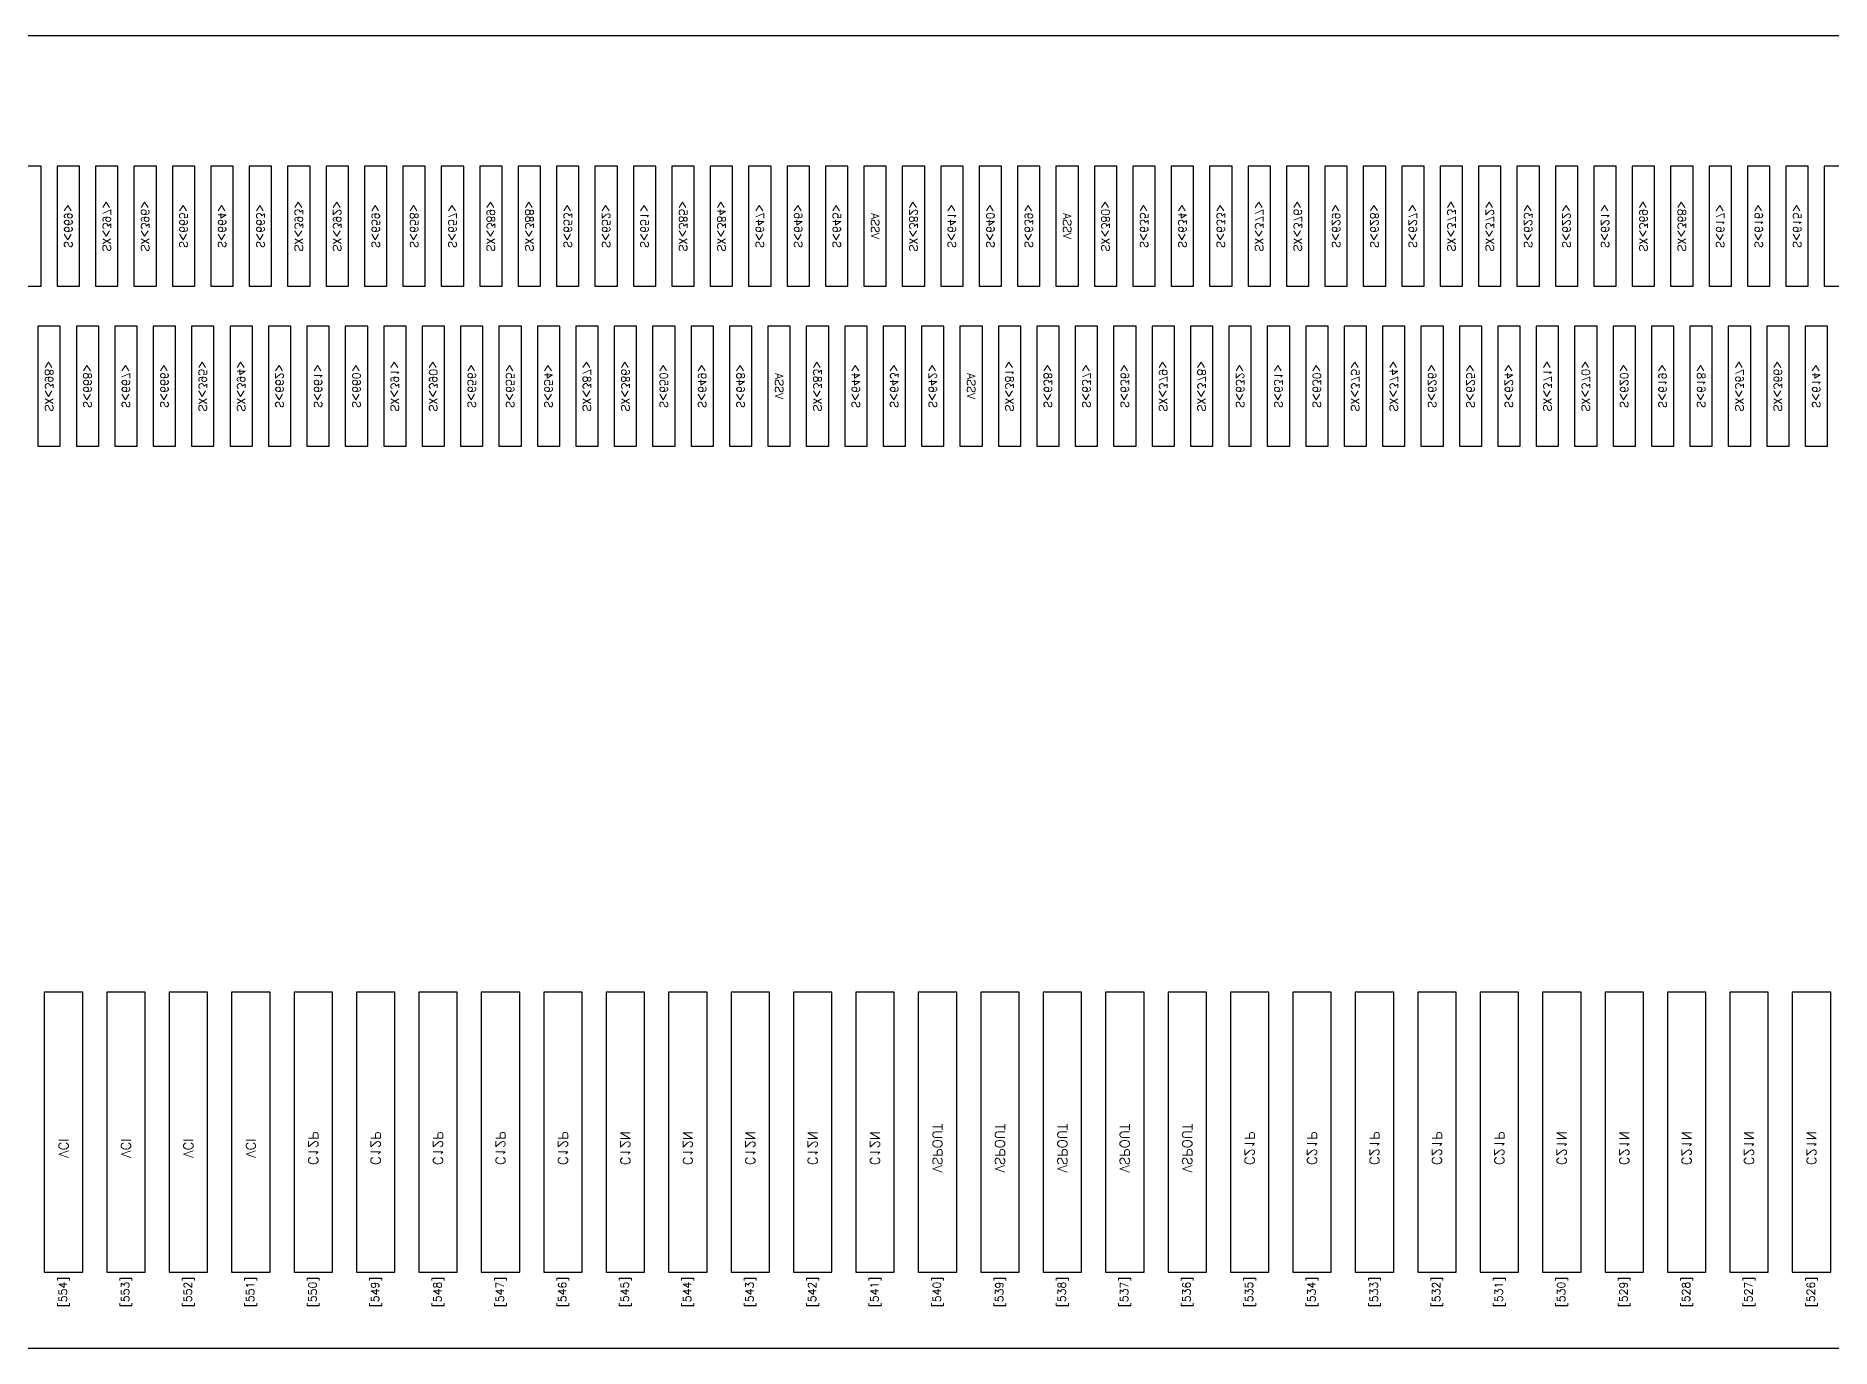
# Model space of a CAD drawing. Header units: millimetres. Extents: x 1862 to 2439, y 367 to 860.
# Drawn here: x 2048.594 to 2049.715, y 557.223 to 558.043 of the extents above; entities that cross this region are included whole.
import ezdxf
from ezdxf.enums import TextEntityAlignment as Align

# ---------------------------------------------------------------- set-up
doc = ezdxf.new("R2010")
doc.units = ezdxf.units.MM
doc.layers.add('标 注', color=3, linetype='Continuous')
doc.styles.get("Standard").update_dxf_attribs({"font": 'txt', "bigfont": 'gbcbig.shx'})

# ---------------------------------------------------------------- blocks, each defined once
blk = doc.blocks.new('LCD')
at = {"color": 6}
for points in [[(7384.9624, -537.3052), (7409.9624, -537.3052), (7409.9624, -536.4852), (7384.9624, -536.4852)], [(7388.2694, -536.6415), (7388.2834, -536.6415), (7388.2834, -536.5665), (7388.2694, -536.5665)], [(7388.2694, -536.6415), (7388.2834, -536.6415), (7388.2834, -536.5665), (7388.2694, -536.5665)], [(7388.2934, -536.6415), (7388.3074, -536.6415), (7388.3074, -536.5665), (7388.2934, -536.5665)], [(7388.2934, -536.6415), (7388.3074, -536.6415), (7388.3074, -536.5665), (7388.2934, -536.5665)], [(7388.3174, -536.6415), (7388.3314, -536.6415), (7388.3314, -536.5665), (7388.3174, -536.5665)], [(7388.3174, -536.6415), (7388.3314, -536.6415), (7388.3314, -536.5665), (7388.3174, -536.5665)], [(7388.3414, -536.6415), (7388.3554, -536.6415), (7388.3554, -536.5665), (7388.3414, -536.5665)], [(7388.3414, -536.6415), (7388.3554, -536.6415), (7388.3554, -536.5665), (7388.3414, -536.5665)], [(7388.3654, -536.6415), (7388.3794, -536.6415), (7388.3794, -536.5665), (7388.3654, -536.5665)], [(7388.3654, -536.6415), (7388.3794, -536.6415), (7388.3794, -536.5665), (7388.3654, -536.5665)], [(7388.3894, -536.6415), (7388.4034, -536.6415), (7388.4034, -536.5665), (7388.3894, -536.5665)], [(7388.3894, -536.6415), (7388.4034, -536.6415), (7388.4034, -536.5665), (7388.3894, -536.5665)], [(7388.4134, -536.6415), (7388.4274, -536.6415), (7388.4274, -536.5665), (7388.4134, -536.5665)], [(7388.4134, -536.6415), (7388.4274, -536.6415), (7388.4274, -536.5665), (7388.4134, -536.5665)], [(7388.4374, -536.6415), (7388.4514, -536.6415), (7388.4514, -536.5665), (7388.4374, -536.5665)], [(7388.4374, -536.6415), (7388.4514, -536.6415), (7388.4514, -536.5665), (7388.4374, -536.5665)], [(7388.4614, -536.6415), (7388.4754, -536.6415), (7388.4754, -536.5665), (7388.4614, -536.5665)], [(7388.4614, -536.6415), (7388.4754, -536.6415), (7388.4754, -536.5665), (7388.4614, -536.5665)], [(7388.4854, -536.6415), (7388.4994, -536.6415), (7388.4994, -536.5665), (7388.4854, -536.5665)], [(7388.4854, -536.6415), (7388.4994, -536.6415), (7388.4994, -536.5665), (7388.4854, -536.5665)], [(7388.5094, -536.6415), (7388.5234, -536.6415), (7388.5234, -536.5665), (7388.5094, -536.5665)], [(7388.5094, -536.6415), (7388.5234, -536.6415), (7388.5234, -536.5665), (7388.5094, -536.5665)], [(7388.5334, -536.6415), (7388.5474, -536.6415), (7388.5474, -536.5665), (7388.5334, -536.5665)], [(7388.5334, -536.6415), (7388.5474, -536.6415), (7388.5474, -536.5665), (7388.5334, -536.5665)], [(7388.5574, -536.6415), (7388.5714, -536.6415), (7388.5714, -536.5665), (7388.5574, -536.5665)], [(7388.5574, -536.6415), (7388.5714, -536.6415), (7388.5714, -536.5665), (7388.5574, -536.5665)], [(7388.5814, -536.6415), (7388.5954, -536.6415), (7388.5954, -536.5665), (7388.5814, -536.5665)], [(7388.5814, -536.6415), (7388.5954, -536.6415), (7388.5954, -536.5665), (7388.5814, -536.5665)], [(7388.6054, -536.6415), (7388.6194, -536.6415), (7388.6194, -536.5665), (7388.6054, -536.5665)], [(7388.6054, -536.6415), (7388.6194, -536.6415), (7388.6194, -536.5665), (7388.6054, -536.5665)], [(7388.6294, -536.6415), (7388.6434, -536.6415), (7388.6434, -536.5665), (7388.6294, -536.5665)], [(7388.6294, -536.6415), (7388.6434, -536.6415), (7388.6434, -536.5665), (7388.6294, -536.5665)], [(7388.6534, -536.6415), (7388.6674, -536.6415), (7388.6674, -536.5665), (7388.6534, -536.5665)], [(7388.6534, -536.6415), (7388.6674, -536.6415), (7388.6674, -536.5665), (7388.6534, -536.5665)], [(7388.6774, -536.6415), (7388.6914, -536.6415), (7388.6914, -536.5665), (7388.6774, -536.5665)], [(7388.6774, -536.6415), (7388.6914, -536.6415), (7388.6914, -536.5665), (7388.6774, -536.5665)], [(7388.7014, -536.6415), (7388.7154, -536.6415), (7388.7154, -536.5665), (7388.7014, -536.5665)], [(7388.7014, -536.6415), (7388.7154, -536.6415), (7388.7154, -536.5665), (7388.7014, -536.5665)], [(7388.7254, -536.6415), (7388.7394, -536.6415), (7388.7394, -536.5665), (7388.7254, -536.5665)], [(7388.7254, -536.6415), (7388.7394, -536.6415), (7388.7394, -536.5665), (7388.7254, -536.5665)], [(7388.7494, -536.6415), (7388.7634, -536.6415), (7388.7634, -536.5665), (7388.7494, -536.5665)], [(7388.7494, -536.6415), (7388.7634, -536.6415), (7388.7634, -536.5665), (7388.7494, -536.5665)], [(7388.7734, -536.6415), (7388.7874, -536.6415), (7388.7874, -536.5665), (7388.7734, -536.5665)], [(7388.7734, -536.6415), (7388.7874, -536.6415), (7388.7874, -536.5665), (7388.7734, -536.5665)], [(7388.7974, -536.6415), (7388.8114, -536.6415), (7388.8114, -536.5665), (7388.7974, -536.5665)], [(7388.7974, -536.6415), (7388.8114, -536.6415), (7388.8114, -536.5665), (7388.7974, -536.5665)], [(7388.8214, -536.6415), (7388.8354, -536.6415), (7388.8354, -536.5665), (7388.8214, -536.5665)], [(7388.8214, -536.6415), (7388.8354, -536.6415), (7388.8354, -536.5665), (7388.8214, -536.5665)], [(7388.8454, -536.6415), (7388.8594, -536.6415), (7388.8594, -536.5665), (7388.8454, -536.5665)], [(7388.8454, -536.6415), (7388.8594, -536.6415), (7388.8594, -536.5665), (7388.8454, -536.5665)], [(7388.8694, -536.6415), (7388.8834, -536.6415), (7388.8834, -536.5665), (7388.8694, -536.5665)], [(7388.8694, -536.6415), (7388.8834, -536.6415), (7388.8834, -536.5665), (7388.8694, -536.5665)], [(7388.8934, -536.6415), (7388.9074, -536.6415), (7388.9074, -536.5665), (7388.8934, -536.5665)], [(7388.8934, -536.6415), (7388.9074, -536.6415), (7388.9074, -536.5665), (7388.8934, -536.5665)], [(7388.9174, -536.6415), (7388.9314, -536.6415), (7388.9314, -536.5665), (7388.9174, -536.5665)], [(7388.9174, -536.6415), (7388.9314, -536.6415), (7388.9314, -536.5665), (7388.9174, -536.5665)], [(7388.9414, -536.6415), (7388.9554, -536.6415), (7388.9554, -536.5665), (7388.9414, -536.5665)], [(7388.9414, -536.6415), (7388.9554, -536.6415), (7388.9554, -536.5665), (7388.9414, -536.5665)], [(7388.9654, -536.6415), (7388.9794, -536.6415), (7388.9794, -536.5665), (7388.9654, -536.5665)], [(7388.9654, -536.6415), (7388.9794, -536.6415), (7388.9794, -536.5665), (7388.9654, -536.5665)], [(7388.9894, -536.6415), (7389.0034, -536.6415), (7389.0034, -536.5665), (7388.9894, -536.5665)], [(7388.9894, -536.6415), (7389.0034, -536.6415), (7389.0034, -536.5665), (7388.9894, -536.5665)], [(7389.0134, -536.6415), (7389.0274, -536.6415), (7389.0274, -536.5665), (7389.0134, -536.5665)], [(7389.0134, -536.6415), (7389.0274, -536.6415), (7389.0274, -536.5665), (7389.0134, -536.5665)], [(7389.0374, -536.6415), (7389.0514, -536.6415), (7389.0514, -536.5665), (7389.0374, -536.5665)], [(7389.0374, -536.6415), (7389.0514, -536.6415), (7389.0514, -536.5665), (7389.0374, -536.5665)], [(7389.0614, -536.6415), (7389.0754, -536.6415), (7389.0754, -536.5665), (7389.0614, -536.5665)], [(7389.0614, -536.6415), (7389.0754, -536.6415), (7389.0754, -536.5665), (7389.0614, -536.5665)], [(7389.0854, -536.6415), (7389.0994, -536.6415), (7389.0994, -536.5665), (7389.0854, -536.5665)], [(7389.0854, -536.6415), (7389.0994, -536.6415), (7389.0994, -536.5665), (7389.0854, -536.5665)], [(7389.1094, -536.6415), (7389.1234, -536.6415), (7389.1234, -536.5665), (7389.1094, -536.5665)], [(7389.1094, -536.6415), (7389.1234, -536.6415), (7389.1234, -536.5665), (7389.1094, -536.5665)], [(7389.1334, -536.6415), (7389.1474, -536.6415), (7389.1474, -536.5665), (7389.1334, -536.5665)], [(7389.1334, -536.6415), (7389.1474, -536.6415), (7389.1474, -536.5665), (7389.1334, -536.5665)], [(7389.1574, -536.6415), (7389.1714, -536.6415), (7389.1714, -536.5665), (7389.1574, -536.5665)], [(7389.1574, -536.6415), (7389.1714, -536.6415), (7389.1714, -536.5665), (7389.1574, -536.5665)], [(7389.1814, -536.6415), (7389.1954, -536.6415), (7389.1954, -536.5665), (7389.1814, -536.5665)], [(7389.1814, -536.6415), (7389.1954, -536.6415), (7389.1954, -536.5665), (7389.1814, -536.5665)], [(7389.2054, -536.6415), (7389.2194, -536.6415), (7389.2194, -536.5665), (7389.2054, -536.5665)], [(7389.2054, -536.6415), (7389.2194, -536.6415), (7389.2194, -536.5665), (7389.2054, -536.5665)], [(7389.2294, -536.6415), (7389.2434, -536.6415), (7389.2434, -536.5665), (7389.2294, -536.5665)], [(7389.2294, -536.6415), (7389.2434, -536.6415), (7389.2434, -536.5665), (7389.2294, -536.5665)], [(7389.2534, -536.6415), (7389.2674, -536.6415), (7389.2674, -536.5665), (7389.2534, -536.5665)], [(7389.2534, -536.6415), (7389.2674, -536.6415), (7389.2674, -536.5665), (7389.2534, -536.5665)], [(7389.2774, -536.6415), (7389.2914, -536.6415), (7389.2914, -536.5665), (7389.2774, -536.5665)], [(7389.2774, -536.6415), (7389.2914, -536.6415), (7389.2914, -536.5665), (7389.2774, -536.5665)], [(7389.3014, -536.6415), (7389.3154, -536.6415), (7389.3154, -536.5665), (7389.3014, -536.5665)], [(7389.3014, -536.6415), (7389.3154, -536.6415), (7389.3154, -536.5665), (7389.3014, -536.5665)], [(7389.3254, -536.6415), (7389.3394, -536.6415), (7389.3394, -536.5665), (7389.3254, -536.5665)], [(7389.3254, -536.6415), (7389.3394, -536.6415), (7389.3394, -536.5665), (7389.3254, -536.5665)], [(7389.3494, -536.6415), (7389.3634, -536.6415), (7389.3634, -536.5665), (7389.3494, -536.5665)], [(7389.3494, -536.6415), (7389.3634, -536.6415), (7389.3634, -536.5665), (7389.3494, -536.5665)], [(7389.3734, -536.6415), (7389.3874, -536.6415), (7389.3874, -536.5665), (7389.3734, -536.5665)], [(7389.3734, -536.6415), (7389.3874, -536.6415), (7389.3874, -536.5665), (7389.3734, -536.5665)], [(7389.3974, -536.6415), (7389.4114, -536.6415), (7389.4114, -536.5665), (7389.3974, -536.5665)], [(7389.3974, -536.6415), (7389.4114, -536.6415), (7389.4114, -536.5665), (7389.3974, -536.5665)], [(7388.2814, -536.7415), (7388.2954, -536.7415), (7388.2954, -536.6665), (7388.2814, -536.6665)], [(7388.2814, -536.7415), (7388.2954, -536.7415), (7388.2954, -536.6665), (7388.2814, -536.6665)], [(7388.3054, -536.7415), (7388.3194, -536.7415), (7388.3194, -536.6665), (7388.3054, -536.6665)], [(7388.3054, -536.7415), (7388.3194, -536.7415), (7388.3194, -536.6665), (7388.3054, -536.6665)], [(7388.3294, -536.7415), (7388.3434, -536.7415), (7388.3434, -536.6665), (7388.3294, -536.6665)], [(7388.3294, -536.7415), (7388.3434, -536.7415), (7388.3434, -536.6665), (7388.3294, -536.6665)], [(7388.3534, -536.7415), (7388.3674, -536.7415), (7388.3674, -536.6665), (7388.3534, -536.6665)], [(7388.3534, -536.7415), (7388.3674, -536.7415), (7388.3674, -536.6665), (7388.3534, -536.6665)], [(7388.3774, -536.7415), (7388.3914, -536.7415), (7388.3914, -536.6665), (7388.3774, -536.6665)], [(7388.3774, -536.7415), (7388.3914, -536.7415), (7388.3914, -536.6665), (7388.3774, -536.6665)], [(7388.4014, -536.7415), (7388.4154, -536.7415), (7388.4154, -536.6665), (7388.4014, -536.6665)], [(7388.4014, -536.7415), (7388.4154, -536.7415), (7388.4154, -536.6665), (7388.4014, -536.6665)], [(7388.4254, -536.7415), (7388.4394, -536.7415), (7388.4394, -536.6665), (7388.4254, -536.6665)], [(7388.4254, -536.7415), (7388.4394, -536.7415), (7388.4394, -536.6665), (7388.4254, -536.6665)], [(7388.4494, -536.7415), (7388.4634, -536.7415), (7388.4634, -536.6665), (7388.4494, -536.6665)], [(7388.4494, -536.7415), (7388.4634, -536.7415), (7388.4634, -536.6665), (7388.4494, -536.6665)], [(7388.4734, -536.7415), (7388.4874, -536.7415), (7388.4874, -536.6665), (7388.4734, -536.6665)], [(7388.4734, -536.7415), (7388.4874, -536.7415), (7388.4874, -536.6665), (7388.4734, -536.6665)], [(7388.4974, -536.7415), (7388.5114, -536.7415), (7388.5114, -536.6665), (7388.4974, -536.6665)], [(7388.4974, -536.7415), (7388.5114, -536.7415), (7388.5114, -536.6665), (7388.4974, -536.6665)], [(7388.5214, -536.7415), (7388.5354, -536.7415), (7388.5354, -536.6665), (7388.5214, -536.6665)], [(7388.5214, -536.7415), (7388.5354, -536.7415), (7388.5354, -536.6665), (7388.5214, -536.6665)], [(7388.5454, -536.7415), (7388.5594, -536.7415), (7388.5594, -536.6665), (7388.5454, -536.6665)], [(7388.5454, -536.7415), (7388.5594, -536.7415), (7388.5594, -536.6665), (7388.5454, -536.6665)], [(7388.5694, -536.7415), (7388.5834, -536.7415), (7388.5834, -536.6665), (7388.5694, -536.6665)], [(7388.5694, -536.7415), (7388.5834, -536.7415), (7388.5834, -536.6665), (7388.5694, -536.6665)], [(7388.5934, -536.7415), (7388.6074, -536.7415), (7388.6074, -536.6665), (7388.5934, -536.6665)], [(7388.5934, -536.7415), (7388.6074, -536.7415), (7388.6074, -536.6665), (7388.5934, -536.6665)], [(7388.6174, -536.7415), (7388.6314, -536.7415), (7388.6314, -536.6665), (7388.6174, -536.6665)], [(7388.6174, -536.7415), (7388.6314, -536.7415), (7388.6314, -536.6665), (7388.6174, -536.6665)], [(7388.6414, -536.7415), (7388.6554, -536.7415), (7388.6554, -536.6665), (7388.6414, -536.6665)], [(7388.6414, -536.7415), (7388.6554, -536.7415), (7388.6554, -536.6665), (7388.6414, -536.6665)], [(7388.6654, -536.7415), (7388.6794, -536.7415), (7388.6794, -536.6665), (7388.6654, -536.6665)], [(7388.6654, -536.7415), (7388.6794, -536.7415), (7388.6794, -536.6665), (7388.6654, -536.6665)], [(7388.6894, -536.7415), (7388.7034, -536.7415), (7388.7034, -536.6665), (7388.6894, -536.6665)], [(7388.6894, -536.7415), (7388.7034, -536.7415), (7388.7034, -536.6665), (7388.6894, -536.6665)], [(7388.7134, -536.7415), (7388.7274, -536.7415), (7388.7274, -536.6665), (7388.7134, -536.6665)], [(7388.7134, -536.7415), (7388.7274, -536.7415), (7388.7274, -536.6665), (7388.7134, -536.6665)], [(7388.7374, -536.7415), (7388.7514, -536.7415), (7388.7514, -536.6665), (7388.7374, -536.6665)], [(7388.7374, -536.7415), (7388.7514, -536.7415), (7388.7514, -536.6665), (7388.7374, -536.6665)], [(7388.7614, -536.7415), (7388.7754, -536.7415), (7388.7754, -536.6665), (7388.7614, -536.6665)], [(7388.7614, -536.7415), (7388.7754, -536.7415), (7388.7754, -536.6665), (7388.7614, -536.6665)], [(7388.7854, -536.7415), (7388.7994, -536.7415), (7388.7994, -536.6665), (7388.7854, -536.6665)], [(7388.7854, -536.7415), (7388.7994, -536.7415), (7388.7994, -536.6665), (7388.7854, -536.6665)], [(7388.8094, -536.7415), (7388.8234, -536.7415), (7388.8234, -536.6665), (7388.8094, -536.6665)], [(7388.8094, -536.7415), (7388.8234, -536.7415), (7388.8234, -536.6665), (7388.8094, -536.6665)], [(7388.8334, -536.7415), (7388.8474, -536.7415), (7388.8474, -536.6665), (7388.8334, -536.6665)], [(7388.8334, -536.7415), (7388.8474, -536.7415), (7388.8474, -536.6665), (7388.8334, -536.6665)], [(7388.8574, -536.7415), (7388.8714, -536.7415), (7388.8714, -536.6665), (7388.8574, -536.6665)], [(7388.8574, -536.7415), (7388.8714, -536.7415), (7388.8714, -536.6665), (7388.8574, -536.6665)], [(7388.8814, -536.7415), (7388.8954, -536.7415), (7388.8954, -536.6665), (7388.8814, -536.6665)], [(7388.8814, -536.7415), (7388.8954, -536.7415), (7388.8954, -536.6665), (7388.8814, -536.6665)], [(7388.9054, -536.7415), (7388.9194, -536.7415), (7388.9194, -536.6665), (7388.9054, -536.6665)], [(7388.9054, -536.7415), (7388.9194, -536.7415), (7388.9194, -536.6665), (7388.9054, -536.6665)], [(7388.9294, -536.7415), (7388.9434, -536.7415), (7388.9434, -536.6665), (7388.9294, -536.6665)], [(7388.9294, -536.7415), (7388.9434, -536.7415), (7388.9434, -536.6665), (7388.9294, -536.6665)], [(7388.9534, -536.7415), (7388.9674, -536.7415), (7388.9674, -536.6665), (7388.9534, -536.6665)], [(7388.9534, -536.7415), (7388.9674, -536.7415), (7388.9674, -536.6665), (7388.9534, -536.6665)], [(7388.9774, -536.7415), (7388.9914, -536.7415), (7388.9914, -536.6665), (7388.9774, -536.6665)], [(7388.9774, -536.7415), (7388.9914, -536.7415), (7388.9914, -536.6665), (7388.9774, -536.6665)], [(7389.0014, -536.7415), (7389.0154, -536.7415), (7389.0154, -536.6665), (7389.0014, -536.6665)], [(7389.0014, -536.7415), (7389.0154, -536.7415), (7389.0154, -536.6665), (7389.0014, -536.6665)], [(7389.0254, -536.7415), (7389.0394, -536.7415), (7389.0394, -536.6665), (7389.0254, -536.6665)], [(7389.0254, -536.7415), (7389.0394, -536.7415), (7389.0394, -536.6665), (7389.0254, -536.6665)], [(7389.0494, -536.7415), (7389.0634, -536.7415), (7389.0634, -536.6665), (7389.0494, -536.6665)], [(7389.0494, -536.7415), (7389.0634, -536.7415), (7389.0634, -536.6665), (7389.0494, -536.6665)], [(7389.0734, -536.7415), (7389.0874, -536.7415), (7389.0874, -536.6665), (7389.0734, -536.6665)], [(7389.0734, -536.7415), (7389.0874, -536.7415), (7389.0874, -536.6665), (7389.0734, -536.6665)], [(7389.0974, -536.7415), (7389.1114, -536.7415), (7389.1114, -536.6665), (7389.0974, -536.6665)], [(7389.0974, -536.7415), (7389.1114, -536.7415), (7389.1114, -536.6665), (7389.0974, -536.6665)], [(7389.1214, -536.7415), (7389.1354, -536.7415), (7389.1354, -536.6665), (7389.1214, -536.6665)], [(7389.1214, -536.7415), (7389.1354, -536.7415), (7389.1354, -536.6665), (7389.1214, -536.6665)], [(7389.1454, -536.7415), (7389.1594, -536.7415), (7389.1594, -536.6665), (7389.1454, -536.6665)], [(7389.1454, -536.7415), (7389.1594, -536.7415), (7389.1594, -536.6665), (7389.1454, -536.6665)], [(7389.1694, -536.7415), (7389.1834, -536.7415), (7389.1834, -536.6665), (7389.1694, -536.6665)], [(7389.1694, -536.7415), (7389.1834, -536.7415), (7389.1834, -536.6665), (7389.1694, -536.6665)], [(7389.1934, -536.7415), (7389.2074, -536.7415), (7389.2074, -536.6665), (7389.1934, -536.6665)], [(7389.1934, -536.7415), (7389.2074, -536.7415), (7389.2074, -536.6665), (7389.1934, -536.6665)], [(7389.2174, -536.7415), (7389.2314, -536.7415), (7389.2314, -536.6665), (7389.2174, -536.6665)], [(7389.2174, -536.7415), (7389.2314, -536.7415), (7389.2314, -536.6665), (7389.2174, -536.6665)], [(7389.2414, -536.7415), (7389.2554, -536.7415), (7389.2554, -536.6665), (7389.2414, -536.6665)], [(7389.2414, -536.7415), (7389.2554, -536.7415), (7389.2554, -536.6665), (7389.2414, -536.6665)], [(7389.2654, -536.7415), (7389.2794, -536.7415), (7389.2794, -536.6665), (7389.2654, -536.6665)], [(7389.2654, -536.7415), (7389.2794, -536.7415), (7389.2794, -536.6665), (7389.2654, -536.6665)], [(7389.2894, -536.7415), (7389.3034, -536.7415), (7389.3034, -536.6665), (7389.2894, -536.6665)], [(7389.2894, -536.7415), (7389.3034, -536.7415), (7389.3034, -536.6665), (7389.2894, -536.6665)], [(7389.3134, -536.7415), (7389.3274, -536.7415), (7389.3274, -536.6665), (7389.3134, -536.6665)], [(7389.3134, -536.7415), (7389.3274, -536.7415), (7389.3274, -536.6665), (7389.3134, -536.6665)], [(7389.3374, -536.7415), (7389.3514, -536.7415), (7389.3514, -536.6665), (7389.3374, -536.6665)], [(7389.3374, -536.7415), (7389.3514, -536.7415), (7389.3514, -536.6665), (7389.3374, -536.6665)], [(7389.3614, -536.7415), (7389.3754, -536.7415), (7389.3754, -536.6665), (7389.3614, -536.6665)], [(7389.3614, -536.7415), (7389.3754, -536.7415), (7389.3754, -536.6665), (7389.3614, -536.6665)], [(7389.3854, -536.7415), (7389.3994, -536.7415), (7389.3994, -536.6665), (7389.3854, -536.6665)], [(7389.3854, -536.7415), (7389.3994, -536.7415), (7389.3994, -536.6665), (7389.3854, -536.6665)], [(7388.2854, -537.2577), (7388.3094, -537.2577), (7388.3094, -537.0827), (7388.2854, -537.0827)], [(7388.2854, -537.2577), (7388.3094, -537.2577), (7388.3094, -537.0827), (7388.2854, -537.0827)], [(7388.3244, -537.2577), (7388.3484, -537.2577), (7388.3484, -537.0827), (7388.3244, -537.0827)], [(7388.3244, -537.2577), (7388.3484, -537.2577), (7388.3484, -537.0827), (7388.3244, -537.0827)], [(7388.3634, -537.2577), (7388.3874, -537.2577), (7388.3874, -537.0827), (7388.3634, -537.0827)], [(7388.3634, -537.2577), (7388.3874, -537.2577), (7388.3874, -537.0827), (7388.3634, -537.0827)], [(7388.4024, -537.2577), (7388.4264, -537.2577), (7388.4264, -537.0827), (7388.4024, -537.0827)], [(7388.4024, -537.2577), (7388.4264, -537.2577), (7388.4264, -537.0827), (7388.4024, -537.0827)], [(7388.4414, -537.2577), (7388.4654, -537.2577), (7388.4654, -537.0827), (7388.4414, -537.0827)], [(7388.4414, -537.2577), (7388.4654, -537.2577), (7388.4654, -537.0827), (7388.4414, -537.0827)], [(7388.4804, -537.2577), (7388.5044, -537.2577), (7388.5044, -537.0827), (7388.4804, -537.0827)], [(7388.4804, -537.2577), (7388.5044, -537.2577), (7388.5044, -537.0827), (7388.4804, -537.0827)], [(7388.5194, -537.2577), (7388.5434, -537.2577), (7388.5434, -537.0827), (7388.5194, -537.0827)], [(7388.5194, -537.2577), (7388.5434, -537.2577), (7388.5434, -537.0827), (7388.5194, -537.0827)], [(7388.5584, -537.2577), (7388.5824, -537.2577), (7388.5824, -537.0827), (7388.5584, -537.0827)], [(7388.5584, -537.2577), (7388.5824, -537.2577), (7388.5824, -537.0827), (7388.5584, -537.0827)], [(7388.5974, -537.2577), (7388.6214, -537.2577), (7388.6214, -537.0827), (7388.5974, -537.0827)], [(7388.5974, -537.2577), (7388.6214, -537.2577), (7388.6214, -537.0827), (7388.5974, -537.0827)], [(7388.6364, -537.2577), (7388.6604, -537.2577), (7388.6604, -537.0827), (7388.6364, -537.0827)], [(7388.6364, -537.2577), (7388.6604, -537.2577), (7388.6604, -537.0827), (7388.6364, -537.0827)], [(7388.6754, -537.2577), (7388.6994, -537.2577), (7388.6994, -537.0827), (7388.6754, -537.0827)], [(7388.6754, -537.2577), (7388.6994, -537.2577), (7388.6994, -537.0827), (7388.6754, -537.0827)], [(7388.7144, -537.2577), (7388.7384, -537.2577), (7388.7384, -537.0827), (7388.7144, -537.0827)], [(7388.7144, -537.2577), (7388.7384, -537.2577), (7388.7384, -537.0827), (7388.7144, -537.0827)], [(7388.7534, -537.2577), (7388.7774, -537.2577), (7388.7774, -537.0827), (7388.7534, -537.0827)], [(7388.7534, -537.2577), (7388.7774, -537.2577), (7388.7774, -537.0827), (7388.7534, -537.0827)], [(7388.7924, -537.2577), (7388.8164, -537.2577), (7388.8164, -537.0827), (7388.7924, -537.0827)], [(7388.7924, -537.2577), (7388.8164, -537.2577), (7388.8164, -537.0827), (7388.7924, -537.0827)], [(7388.8314, -537.2577), (7388.8554, -537.2577), (7388.8554, -537.0827), (7388.8314, -537.0827)], [(7388.8314, -537.2577), (7388.8554, -537.2577), (7388.8554, -537.0827), (7388.8314, -537.0827)], [(7388.8704, -537.2577), (7388.8944, -537.2577), (7388.8944, -537.0827), (7388.8704, -537.0827)], [(7388.8704, -537.2577), (7388.8944, -537.2577), (7388.8944, -537.0827), (7388.8704, -537.0827)], [(7388.9094, -537.2577), (7388.9334, -537.2577), (7388.9334, -537.0827), (7388.9094, -537.0827)], [(7388.9094, -537.2577), (7388.9334, -537.2577), (7388.9334, -537.0827), (7388.9094, -537.0827)], [(7388.9484, -537.2577), (7388.9724, -537.2577), (7388.9724, -537.0827), (7388.9484, -537.0827)], [(7388.9484, -537.2577), (7388.9724, -537.2577), (7388.9724, -537.0827), (7388.9484, -537.0827)], [(7388.9874, -537.2577), (7389.0114, -537.2577), (7389.0114, -537.0827), (7388.9874, -537.0827)], [(7388.9874, -537.2577), (7389.0114, -537.2577), (7389.0114, -537.0827), (7388.9874, -537.0827)], [(7389.0264, -537.2577), (7389.0504, -537.2577), (7389.0504, -537.0827), (7389.0264, -537.0827)], [(7389.0264, -537.2577), (7389.0504, -537.2577), (7389.0504, -537.0827), (7389.0264, -537.0827)], [(7389.0654, -537.2577), (7389.0894, -537.2577), (7389.0894, -537.0827), (7389.0654, -537.0827)], [(7389.0654, -537.2577), (7389.0894, -537.2577), (7389.0894, -537.0827), (7389.0654, -537.0827)], [(7389.1044, -537.2577), (7389.1284, -537.2577), (7389.1284, -537.0827), (7389.1044, -537.0827)], [(7389.1044, -537.2577), (7389.1284, -537.2577), (7389.1284, -537.0827), (7389.1044, -537.0827)], [(7389.1434, -537.2577), (7389.1674, -537.2577), (7389.1674, -537.0827), (7389.1434, -537.0827)], [(7389.1434, -537.2577), (7389.1674, -537.2577), (7389.1674, -537.0827), (7389.1434, -537.0827)], [(7389.1824, -537.2577), (7389.2064, -537.2577), (7389.2064, -537.0827), (7389.1824, -537.0827)], [(7389.1824, -537.2577), (7389.2064, -537.2577), (7389.2064, -537.0827), (7389.1824, -537.0827)], [(7389.2214, -537.2577), (7389.2454, -537.2577), (7389.2454, -537.0827), (7389.2214, -537.0827)], [(7389.2214, -537.2577), (7389.2454, -537.2577), (7389.2454, -537.0827), (7389.2214, -537.0827)], [(7389.2604, -537.2577), (7389.2844, -537.2577), (7389.2844, -537.0827), (7389.2604, -537.0827)], [(7389.2604, -537.2577), (7389.2844, -537.2577), (7389.2844, -537.0827), (7389.2604, -537.0827)], [(7389.2994, -537.2577), (7389.3234, -537.2577), (7389.3234, -537.0827), (7389.2994, -537.0827)], [(7389.2994, -537.2577), (7389.3234, -537.2577), (7389.3234, -537.0827), (7389.2994, -537.0827)], [(7389.3384, -537.2577), (7389.3624, -537.2577), (7389.3624, -537.0827), (7389.3384, -537.0827)], [(7389.3384, -537.2577), (7389.3624, -537.2577), (7389.3624, -537.0827), (7389.3384, -537.0827)], [(7389.3774, -537.2577), (7389.4014, -537.2577), (7389.4014, -537.0827), (7389.3774, -537.0827)], [(7389.3774, -537.2577), (7389.4014, -537.2577), (7389.4014, -537.0827), (7389.3774, -537.0827)]]:
    blk.add_lwpolyline(points, close=True, dxfattribs=at)
at = {"color": 6, "text_generation_flag": 4}
for s, height, p in [('S<669>', 0.005, (7388.3004, -536.604)), ('SX<397>', 0.005, (7388.3244, -536.604)), ('SX<396>', 0.005, (7388.3484, -536.604)), ('S<665>', 0.005, (7388.3724, -536.604)), ('S<664>', 0.005, (7388.3964, -536.604)), ('S<663>', 0.005, (7388.4204, -536.604)), ('SX<393>', 0.005, (7388.4444, -536.604)), ('SX<392>', 0.005, (7388.4684, -536.604)), ('S<659>', 0.005, (7388.4924, -536.604)), ('S<658>', 0.005, (7388.5164, -536.604)), ('S<657>', 0.005, (7388.5404, -536.604)), ('SX<389>', 0.005, (7388.5644, -536.604)), ('SX<388>', 0.005, (7388.5884, -536.604)), ('S<653>', 0.005, (7388.6124, -536.604)), ('S<652>', 0.005, (7388.6364, -536.604)), ('S<651>', 0.005, (7388.6604, -536.604)), ('SX<385>', 0.005, (7388.6844, -536.604)), ('SX<384>', 0.005, (7388.7084, -536.604)), ('S<647>', 0.005, (7388.7324, -536.604)), ('S<646>', 0.005, (7388.7564, -536.604)), ('S<645>', 0.005, (7388.7804, -536.604)), ('SX<382>', 0.005, (7388.8284, -536.604)), ('S<641>', 0.005, (7388.8524, -536.604)), ('S<640>', 0.005, (7388.8764, -536.604)), ('S<639>', 0.005, (7388.9004, -536.604)), ('SX<380>', 0.005, (7388.9484, -536.604)), ('S<635>', 0.005, (7388.9724, -536.604)), ('S<634>', 0.005, (7388.9964, -536.604)), ('S<633>', 0.005, (7389.0204, -536.604)), ('SX<377>', 0.005, (7389.0444, -536.604)), ('SX<376>', 0.005, (7389.0684, -536.604)), ('S<629>', 0.005, (7389.0924, -536.604)), ('S<628>', 0.005, (7389.1164, -536.604)), ('S<627>', 0.005, (7389.1404, -536.604)), ('SX<373>', 0.005, (7389.1644, -536.604)), ('SX<372>', 0.005, (7389.1884, -536.604)), ('S<623>', 0.005, (7389.2124, -536.604)), ('S<622>', 0.005, (7389.2364, -536.604)), ('S<621>', 0.005, (7389.2604, -536.604)), ('SX<369>', 0.005, (7389.2844, -536.604)), ('SX<368>', 0.005, (7389.3084, -536.604)), ('S<617>', 0.005, (7389.3324, -536.604)), ('S<616>', 0.005, (7389.3564, -536.604)), ('S<615>', 0.005, (7389.3804, -536.604)), ('VSSA', 0.005, (7388.8044, -536.604)), ('VSSA', 0.005, (7388.9244, -536.604)), ('SX<398>', 0.005, (7388.2884, -536.704)), ('S<668>', 0.005, (7388.3124, -536.704)), ('S<667>', 0.005, (7388.3364, -536.704)), ('S<666>', 0.005, (7388.3604, -536.704)), ('SX<395>', 0.005, (7388.3844, -536.704)), ('SX<394>', 0.005, (7388.4084, -536.704)), ('S<662>', 0.005, (7388.4324, -536.704)), ('S<661>', 0.005, (7388.4564, -536.704)), ('S<660>', 0.005, (7388.4804, -536.704)), ('SX<391>', 0.005, (7388.5044, -536.704)), ('SX<390>', 0.005, (7388.5284, -536.704)), ('S<656>', 0.005, (7388.5524, -536.704)), ('S<655>', 0.005, (7388.5764, -536.704)), ('S<654>', 0.005, (7388.6004, -536.704)), ('SX<387>', 0.005, (7388.6244, -536.704)), ('SX<386>', 0.005, (7388.6484, -536.704)), ('S<650>', 0.005, (7388.6724, -536.704)), ('S<649>', 0.005, (7388.6964, -536.704)), ('S<648>', 0.005, (7388.7204, -536.704)), ('SX<383>', 0.005, (7388.7684, -536.704)), ('S<644>', 0.005, (7388.7924, -536.704)), ('S<643>', 0.005, (7388.8164, -536.704)), ('S<642>', 0.005, (7388.8404, -536.704)), ('SX<381>', 0.005, (7388.8884, -536.704)), ('S<638>', 0.005, (7388.9124, -536.704)), ('S<637>', 0.005, (7388.9364, -536.704)), ('S<636>', 0.005, (7388.9604, -536.704)), ('SX<379>', 0.005, (7388.9844, -536.704)), ('SX<378>', 0.005, (7389.0084, -536.704)), ('S<632>', 0.005, (7389.0324, -536.704)), ('S<631>', 0.005, (7389.0564, -536.704)), ('S<630>', 0.005, (7389.0804, -536.704)), ('SX<375>', 0.005, (7389.1044, -536.704)), ('SX<374>', 0.005, (7389.1284, -536.704)), ('S<626>', 0.005, (7389.1524, -536.704)), ('S<625>', 0.005, (7389.1764, -536.704)), ('S<624>', 0.005, (7389.2004, -536.704)), ('SX<371>', 0.005, (7389.2244, -536.704)), ('SX<370>', 0.005, (7389.2484, -536.704)), ('S<620>', 0.005, (7389.2724, -536.704)), ('S<619>', 0.005, (7389.2964, -536.704)), ('S<618>', 0.005, (7389.3204, -536.704)), ('SX<367>', 0.005, (7389.3444, -536.704)), ('SX<366>', 0.005, (7389.3684, -536.704)), ('S<614>', 0.005, (7389.3924, -536.704)), ('VSSA', 0.005, (7388.7444, -536.704)), ('VSSA', 0.005, (7388.8644, -536.704)), ('VCI', 0.006, (7388.2974, -537.1802)), ('VCI', 0.006, (7388.3364, -537.1802)), ('VCI', 0.006, (7388.3754, -537.1802)), ('VCI', 0.006, (7388.4144, -537.1802)), ('C12P', 0.006, (7388.4534, -537.1802)), ('C12P', 0.006, (7388.4924, -537.1802)), ('C12P', 0.006, (7388.5314, -537.1802)), ('C12P', 0.006, (7388.5704, -537.1802)), ('C12P', 0.006, (7388.6094, -537.1802)), ('C12N', 0.006, (7388.6484, -537.1802)), ('C12N', 0.006, (7388.6874, -537.1802)), ('C12N', 0.006, (7388.7264, -537.1802)), ('C12N', 0.006, (7388.7654, -537.1802)), ('C12N', 0.006, (7388.8044, -537.1802)), ('VSPOUT', 0.006, (7388.8434, -537.1802)), ('VSPOUT', 0.006, (7388.8824, -537.1802)), ('VSPOUT', 0.006, (7388.9214, -537.1802)), ('VSPOUT', 0.006, (7388.9604, -537.1802)), ('VSPOUT', 0.006, (7388.9994, -537.1802)), ('C21P', 0.006, (7389.0384, -537.1802)), ('C21P', 0.006, (7389.0774, -537.1802)), ('C21P', 0.006, (7389.1164, -537.1802)), ('C21P', 0.006, (7389.1554, -537.1802)), ('C21P', 0.006, (7389.1944, -537.1802)), ('C21N', 0.006, (7389.2334, -537.1802)), ('C21N', 0.006, (7389.2724, -537.1802)), ('C21N', 0.006, (7389.3114, -537.1802)), ('C21N', 0.006, (7389.3504, -537.1802)), ('C21N', 0.006, (7389.3894, -537.1802))]:
    blk.add_text(s, height=height, rotation=90, dxfattribs=at).set_placement(p, align=Align.MIDDLE_CENTER)
at = {"color": 6}
for s, p in [('[554]', (7388.297, -537.2701)), ('[553]', (7388.336, -537.2701)), ('[552]', (7388.375, -537.2701)), ('[551]', (7388.414, -537.2701)), ('[550]', (7388.453, -537.2701)), ('[549]', (7388.492, -537.2701)), ('[548]', (7388.531, -537.2701)), ('[547]', (7388.57, -537.2701)), ('[546]', (7388.609, -537.2701)), ('[545]', (7388.648, -537.2701)), ('[544]', (7388.687, -537.2701)), ('[543]', (7388.726, -537.2701)), ('[542]', (7388.765, -537.2701)), ('[541]', (7388.804, -537.2701)), ('[540]', (7388.843, -537.2701)), ('[539]', (7388.882, -537.2701)), ('[538]', (7388.921, -537.2701)), ('[537]', (7388.96, -537.2701)), ('[536]', (7388.999, -537.2701)), ('[535]', (7389.038, -537.2701)), ('[534]', (7389.077, -537.2701)), ('[533]', (7389.116, -537.2701)), ('[532]', (7389.155, -537.2701)), ('[531]', (7389.194, -537.2701)), ('[530]', (7389.233, -537.2701)), ('[529]', (7389.272, -537.2701)), ('[528]', (7389.311, -537.2701)), ('[527]', (7389.35, -537.2701)), ('[526]', (7389.389, -537.2701))]:
    blk.add_text(s, height=0.005, rotation=90, dxfattribs=at).set_placement(p, align=Align.MIDDLE_CENTER)

msp = doc.modelspace()

# ---------------------------------------------------------------- block references
at = {"layer": '标 注', "color": 7}
msp.add_blockref('LCD', (-5339.6862, 1094.5278), dxfattribs=at)

doc.saveas('drawing.dxf')
